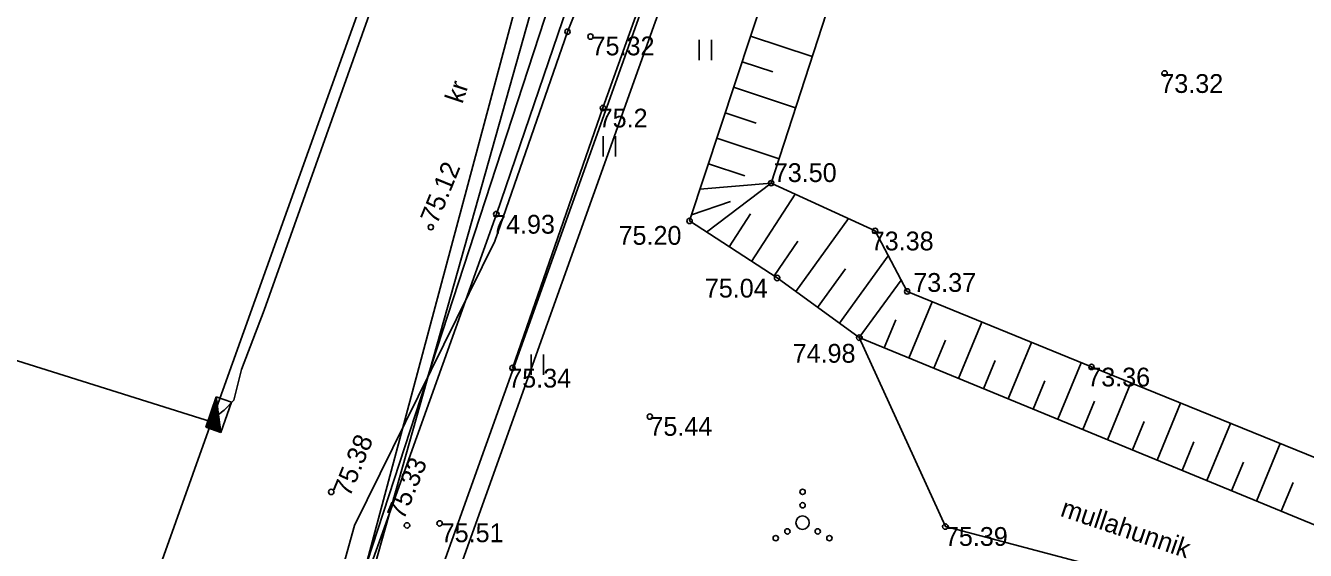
# Model space of a CAD drawing. Extents: x 640774 to 641150, y 6454568 to 6454942.
# Drawn here: x 640858.09 to 640905.78, y 6454760.41 to 6454779.96 of the extents above; entities that cross this region are included whole.
import ezdxf

# ---------------------------------------------------------------- set-up
doc = ezdxf.new("R2010")
doc.units = 0
for name, color, linetype in [('AED', 7, 'Continuous'), ('DTRASS', 7, 'Continuous'), ('ELRAJATISMP', 7, 'Continuous'), ('HALJASTUS', 7, 'Continuous'), ('KORGUS-EH2000', 7, 'Continuous'), ('KTRASS', 7, 'Continuous'), ('MOOTPIIR', 7, 'Continuous'), ('MPKAABEL', 7, 'Continuous'), ('PIIR', 7, 'Continuous'), ('RELJEEF', 7, 'Continuous'), ('TEE', 7, 'Continuous'), ('VTRASS', 7, 'Continuous')]:
    doc.layers.add(name, color=color, linetype=linetype)

msp = doc.modelspace()

# ---------------------------------------------------------------- linework, layer by layer
at = {"layer": 'AED'}
msp.add_lwpolyline([(640876.235, 6454767.203), (640879.603, 6454776.89), (640883.337, 6454787.326), (640888.019, 6454800.365), (640894.578, 6454802.147), (640897.781, 6454800.944)], dxfattribs=at)
at = {"layer": 'DTRASS'}
msp.add_lwpolyline([(640870.665, 6454759.047), (640875.632, 6454772.936), (640878.975, 6454782.733), (640880.506, 6454786.918), (640884.948, 6454798.812), (640888.929, 6454807.758), (640890.528, 6454812.39), (640893.401, 6454820.629)], dxfattribs=at)
at = {"layer": 'ELRAJATISMP'}
for p, q in [((640865.197, 6454766.129), (640864.803, 6454765.002)), ((640865.202, 6454766.092), (640864.819, 6454764.996)), ((640865.207, 6454766.054), (640864.835, 6454764.99)), ((640865.761, 6454765.932), (640865.197, 6454766.129)), ((640865.367, 6454764.805), (640865.197, 6454766.129)), ((640865.212, 6454766.017), (640864.851, 6454764.985)), ((640865.216, 6454765.98), (640864.867, 6454764.979)), ((640865.221, 6454765.942), (640864.883, 6454764.974)), ((640865.226, 6454765.905), (640864.899, 6454764.968)), ((640865.231, 6454765.867), (640864.915, 6454764.963)), ((640865.235, 6454765.83), (640864.931, 6454764.957)), ((640865.24, 6454765.793), (640864.946, 6454764.951)), ((640865.245, 6454765.755), (640864.962, 6454764.946)), ((640865.25, 6454765.718), (640864.978, 6454764.94)), ((640865.255, 6454765.68), (640864.994, 6454764.935)), ((640865.259, 6454765.643), (640865.01, 6454764.929)), ((640865.264, 6454765.605), (640865.026, 6454764.924)), ((640865.367, 6454764.805), (640865.761, 6454765.932)), ((640865.269, 6454765.568), (640865.042, 6454764.918)), ((640865.274, 6454765.531), (640865.058, 6454764.913)), ((640865.279, 6454765.493), (640865.074, 6454764.907)), ((640865.283, 6454765.456), (640865.09, 6454764.901)), ((640865.288, 6454765.418), (640865.106, 6454764.896)), ((640865.293, 6454765.381), (640865.122, 6454764.89)), ((640865.298, 6454765.344), (640865.137, 6454764.885)), ((640865.303, 6454765.306), (640865.153, 6454764.879)), ((640865.307, 6454765.269), (640865.169, 6454764.874)), ((640865.312, 6454765.231), (640865.185, 6454764.868)), ((640865.317, 6454765.194), (640865.201, 6454764.863)), ((640865.322, 6454765.156), (640865.217, 6454764.857)), ((640865.326, 6454765.119), (640865.233, 6454764.851)), ((640864.803, 6454765.002), (640865.367, 6454764.805)), ((640865.331, 6454765.082), (640865.249, 6454764.846)), ((640865.336, 6454765.044), (640865.265, 6454764.84)), ((640865.341, 6454765.007), (640865.281, 6454764.835)), ((640865.346, 6454764.969), (640865.297, 6454764.829)), ((640865.35, 6454764.932), (640865.313, 6454764.824)), ((640865.355, 6454764.895), (640865.328, 6454764.818)), ((640865.36, 6454764.857), (640865.344, 6454764.812)), ((640865.365, 6454764.82), (640865.36, 6454764.807))]:
    msp.add_line(p, q, dxfattribs=at)
at = {"layer": 'HALJASTUS'}
for p, q in [((640883.19, 6454779.428), (640883.19, 6454778.667)), ((640883.645, 6454779.428), (640883.645, 6454778.667)), ((640879.611, 6454775.838), (640879.611, 6454775.077)), ((640880.066, 6454775.838), (640880.066, 6454775.077)), ((640876.934, 6454767.706), (640876.934, 6454766.945)), ((640877.39, 6454767.706), (640877.39, 6454766.945))]:
    msp.add_line(p, q, dxfattribs=at)
msp.add_lwpolyline([(640889.157, 6454768.334), (640892.362, 6454761.295), (640903.584, 6454758.327), (640914.266, 6454753.781), (640926.489, 6454749.799), (640940.219, 6454748.008), (640943.269, 6454748.945), (640949.867, 6454772.797), (640949.085, 6454780.034), (640924.38, 6454788.41), (640911.625, 6454793.349), (640908.284, 6454796.118), (640904.87, 6454797.25)], dxfattribs=at)
for centre, radius in [((640887.042, 6454762.591), 0.1), ((640887.042, 6454762.091), 0.1), ((640887.042, 6454761.441), 0.25), ((640886.042, 6454760.866), 0.1), ((640886.477, 6454761.116), 0.1), ((640887.607, 6454761.116), 0.1), ((640888.042, 6454760.866), 0.1)]:
    msp.add_circle(centre, radius, dxfattribs=at)
at = {"layer": 'KORGUS-EH2000'}
for centre in [(640878.283, 6454779.729), (640879.14, 6454779.55), (640900.531, 6454778.178), (640879.603, 6454776.89), (640885.872, 6454774.089), (640875.632, 6454772.936), (640882.831, 6454772.682), (640873.191, 6454772.45), (640889.742, 6454772.312), (640886.094, 6454770.556), (640890.94, 6454770.055), (640889.157, 6454768.334), (640876.235, 6454767.203), (640897.808, 6454767.244), (640881.352, 6454765.394), (640869.48, 6454762.587), (640872.304, 6454761.342), (640873.517, 6454761.415), (640892.362, 6454761.295)]:
    msp.add_circle(centre, 0.1, dxfattribs=at)
at = {"layer": 'KTRASS'}
msp.add_line((640870.038, 6454757.121), (640877.663, 6454785.584), dxfattribs=at)
at = {"layer": 'MOOTPIIR'}
msp.add_lwpolyline([(640887.22, 6454810.204), (640963.209, 6454780.867), (640927.391, 6454705.695), (640924.382, 6454680.576), (640860.874, 6454676.687), (640834.441, 6454681.187), (640832.033, 6454696.868), (640863.02, 6454736.099)], close=True, dxfattribs=at)
at = {"layer": 'MPKAABEL'}
for points in [[(640875.327, 6454792.895), (640875.432, 6454792.622), (640875.465, 6454792.283), (640875.323, 6454791.956), (640874.419, 6454789.206), (640874.127, 6454788.038), (640873.94, 6454787.364), (640873.336, 6454786.184), (640872.909, 6454785.31), (640871.426, 6454781.87), (640866.986, 6454769.36), (640866.136, 6454767.146), (640865.846, 6454766.01), (640865.49, 6454765.629), (640865.282, 6454765.467)], [(640869.699, 6454729.803), (640872.081, 6454740.87), (640874.069, 6454759.188), (640883.248, 6454784.858)]]:
    msp.add_lwpolyline(points, dxfattribs=at)
at = {"layer": 'PIIR'}
msp.add_lwpolyline([(640894.7, 6454818.77), (640897.3, 6454813.22), (640932.2, 6454800.15), (640960.44, 6454789.58), (640966.88, 6454793.12), (640958.12, 6454773.8), (640955.35, 6454779.35), (640897.05, 6454801.21), (640894.54, 6454802.15), (640888.13, 6454800.39), (640886.03, 6454794.5), (640863.87, 6454732.52), (640835.94, 6454690.41), (640839.2, 6454681.7), (640814.9, 6454684.16), (640822.36, 6454687.87), (640854.95, 6454737), (640865.02, 6454765.2), (640875.14, 6454793.48), (640885.26, 6454821.73)], dxfattribs=at)
msp.add_lwpolyline([(640894.7, 6454818.77), (640897.3, 6454813.22), (640932.2, 6454800.15), (640960.44, 6454789.58), (640966.88, 6454793.12), (640958.12, 6454773.8), (640955.35, 6454779.35), (640897.05, 6454801.21), (640894.54, 6454802.15), (640888.13, 6454800.39), (640886.03, 6454794.5), (640863.87, 6454732.52), (640835.94, 6454690.41), (640839.2, 6454681.7), (640814.9, 6454684.16), (640822.36, 6454687.87), (640854.95, 6454737), (640865.02, 6454765.2), (640875.14, 6454793.48), (640885.26, 6454821.73)], dxfattribs=at)
for points in [[(640875.14, 6454793.48), (640865.02, 6454765.2), (640826.85, 6454777.19), (640836.94, 6454805.44)], [(640839.2, 6454681.7), (640835.94, 6454690.41), (640863.87, 6454732.52), (640886.03, 6454794.5), (640893.65, 6454791.65), (640897.05, 6454801.21), (640955.35, 6454779.35), (640958.12, 6454773.8), (640924.98, 6454702.82), (640923.48, 6454686.42), (640917.36, 6454681), (640904.79, 6454681.28), (640870.39, 6454678.24), (640854.84, 6454678.88)], [(640839.2, 6454681.7), (640835.94, 6454690.41), (640863.87, 6454732.52), (640886.03, 6454794.5), (640893.65, 6454791.65), (640897.05, 6454801.21), (640955.35, 6454779.35), (640958.12, 6454773.8), (640924.98, 6454702.82), (640923.48, 6454686.42), (640917.36, 6454681), (640904.79, 6454681.28), (640870.39, 6454678.24), (640854.84, 6454678.88)], [(640865.02, 6454765.2), (640854.95, 6454737), (640816.75, 6454748.97), (640826.85, 6454777.19)]]:
    msp.add_lwpolyline(points, close=True, dxfattribs=at)
at = {"layer": 'RELJEEF'}
for p, q in [((640885.099, 6454779.56), (640887.401, 6454778.801)), ((640885.939, 6454778.23), (640884.786, 6454778.61)), ((640884.473, 6454777.66), (640886.784, 6454776.898)), ((640885.317, 6454776.329), (640884.16, 6454776.711)), ((640883.847, 6454775.761), (640886.166, 6454774.996)), ((640884.892, 6454774.363), (640883.533, 6454774.811)), ((640883.22, 6454773.862), (640885.872, 6454774.089)), ((640883.466, 6454772.268), (640885.872, 6454774.089)), ((640884.354, 6454773.4), (640882.907, 6454772.912)), ((640885.142, 6454771.176), (640886.771, 6454773.676)), ((640885.101, 6454772.946), (640884.304, 6454771.722)), ((640886.793, 6454770.049), (640888.751, 6454772.767)), ((640886.866, 6454771.928), (640885.98, 6454770.631)), ((640888.412, 6454768.875), (640890.234, 6454771.386)), ((640888.645, 6454770.899), (640887.602, 6454769.462)), ((640889.157, 6454768.334), (640890.714, 6454770.481)), ((640891.007, 6454767.573), (640891.871, 6454769.674)), ((640890.513, 6454769.003), (640890.082, 6454767.954)), ((640892.856, 6454766.813), (640893.722, 6454768.917)), ((640892.364, 6454768.244), (640891.932, 6454767.193)), ((640894.706, 6454766.052), (640895.572, 6454768.159)), ((640894.214, 6454767.485), (640893.781, 6454766.432)), ((640896.556, 6454765.292), (640897.423, 6454767.401)), ((640896.065, 6454766.726), (640895.631, 6454765.672)), ((640898.406, 6454764.531), (640899.276, 6454766.648)), ((640897.915, 6454765.968), (640897.481, 6454764.911)), ((640900.255, 6454763.77), (640901.129, 6454765.895)), ((640899.766, 6454765.211), (640899.33, 6454764.151)), ((640902.105, 6454763.01), (640902.982, 6454765.142)), ((640901.618, 6454764.454), (640901.18, 6454763.39)), ((640903.955, 6454762.249), (640904.835, 6454764.39)), ((640903.469, 6454763.698), (640903.03, 6454762.629)), ((640905.321, 6454762.941), (640904.88, 6454761.869))]:
    msp.add_line(p, q, dxfattribs=at)
for points in [[(640897.148, 6454802.021), (640894.619, 6454796.001), (640893.394, 6454792.464), (640890, 6454792.983), (640887.314, 6454785.378), (640885.708, 6454781.405), (640882.831, 6454772.682), (640886.094, 6454770.556), (640889.157, 6454768.334)], [(640897.148, 6454802.021), (640897.281, 6454800.192), (640895.569, 6454794.481), (640894.425, 6454790.367), (640891.279, 6454790.522), (640888.715, 6454782.848), (640885.872, 6454774.089), (640889.742, 6454772.312), (640890.94, 6454770.055)], [(640889.157, 6454768.334), (640913.51, 6454758.32), (640932.471, 6454750.523), (640941.611, 6454748.877), (640945.82, 6454760.741), (640949.196, 6454773.859), (640948.62, 6454777.37), (640933.062, 6454782.342), (640918.287, 6454786.041), (640911.353, 6454790.437), (640904.447, 6454794.287), (640904.87, 6454797.25), (640904.829, 6454800.777)], [(640890.94, 6454770.055), (640897.808, 6454767.244), (640909.849, 6454762.353), (640922.69, 6454757.13), (640934.34, 6454752.519), (640941.553, 6454749.616), (640944.988, 6454760.357), (640947.947, 6454771.632), (640948.247, 6454773.763), (640939.599, 6454777.496), (640928.333, 6454780.235), (640918.741, 6454782.845), (640913.568, 6454786.742), (640902.071, 6454793.31), (640901.497, 6454795.736), (640904.829, 6454800.777)]]:
    msp.add_lwpolyline(points, dxfattribs=at)
at = {"layer": 'TEE'}
msp.add_lwpolyline([(640867.707, 6454741.594), (640870.11, 6454747.711), (640867.544, 6454751.237), (640870.351, 6454761.342), (640875.581, 6454771.925), (640878.283, 6454779.729), (640882.148, 6454789.339), (640886.007, 6454800.125), (640887.074, 6454802.666), (640889.44, 6454804.859), (640892.351, 6454805.921), (640894.404, 6454806.014), (640895.985, 6454805.293), (640897.423, 6454804.724), (640897.808, 6454803.378), (640897.148, 6454802.021)], dxfattribs=at)
at = {"layer": 'VTRASS'}
msp.add_lwpolyline([(640827.633, 6454686.843), (640829.455, 6454690.599), (640837.439, 6454702.348), (640840.123, 6454706.297), (640846.754, 6454717.01), (640852.436, 6454724.952), (640859.712, 6454734.633), (640864.244, 6454741.623), (640867.406, 6454747.939), (640870.206, 6454756.687), (640878.436, 6454785.856), (640887.517, 6454812.906), (640887.597, 6454813.101), (640888.011, 6454814.11)], dxfattribs=at)

# ---------------------------------------------------------------- texts
at = {"layer": 'HALJASTUS'}
msp.add_text('mullahunnik', height=0.7, rotation=341.4197, dxfattribs=at).set_placement((640896.609, 6454761.702))
at = {"layer": 'KORGUS-EH2000'}
for s, p in [('75.32', (640879.182, 6454778.85)), (' 73.32', (640900.112, 6454777.45)), (' 75.2', (640879.184, 6454776.162)), (' 73.50', (640885.71, 6454774.131)), (' 74.93', (640875.213, 6454772.208)), (' 75.20', (640879.926, 6454771.793)), (' 73.38', (640889.323, 6454771.584)), (' 75.04', (640883.141, 6454769.828)), (' 73.37', (640890.906, 6454770.04)), (' 74.98', (640886.412, 6454767.401)), (' 75.34', (640875.816, 6454766.475)), (' 73.36', (640897.389, 6454766.516)), (' 75.44', (640881.075, 6454764.677)), ('75.51', (640873.559, 6454760.715)), (' 75.39', (640892.085, 6454760.578))]:
    msp.add_text(s, height=0.7, dxfattribs=at).set_placement(p)
for s, p in [('75.12', (640873.423, 6454772.525)), ('75.38', (640870.172, 6454762.371)), ('75.33', (640872.182, 6454761.515))]:
    msp.add_text(s, height=0.7, rotation=67.84, dxfattribs=at).set_placement(p)
at = {"layer": 'TEE'}
msp.add_text('kr', height=0.7, rotation=71.7993, dxfattribs=at).set_placement((640874.367, 6454777.019))

doc.saveas('drawing.dxf')
